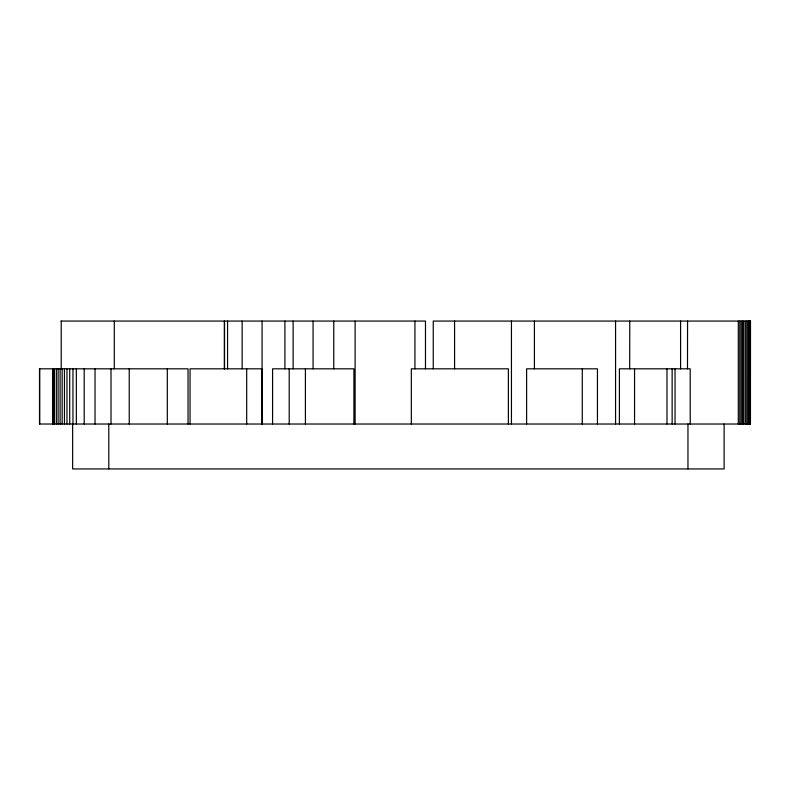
<?xml version="1.0" encoding="UTF-8"?>
<svg xmlns="http://www.w3.org/2000/svg" width="790" height="790" viewBox="0 0 790 790"><rect width="100%" height="100%" fill="white"/><g stroke="black" fill="none" stroke-linecap="round" stroke-linejoin="round"><path stroke-width="1.19" d="M60.988 321.066L425.484 321.066L425.484 368.861M750.303 321.066L750.411 424.023M750.174 321.066L750.174 424.023M750.056 321.066L750.056 424.023M749.7 321.066L749.7 424.023M749.246 321.066L749.246 424.023M748.693 321.066L748.693 424.023M748.051 321.066L748.051 424.023M746.777 321.066L746.777 424.023M745.335 321.066L745.335 424.023M743.726 321.066L743.726 424.023M742.511 321.066L742.511 424.023M741.188 321.066L741.188 424.023M739.786 321.066L739.786 424.023M738.294 321.066L738.294 424.023M724.114 424.023L724.114 468.934L72.641 468.934L72.641 424.023M690.213 424.023L690.213 368.821L619.39 368.821L619.39 424.023M687.962 424.023L687.962 468.934M687.567 321.066L687.488 368.861M680.585 321.066L680.585 368.861M675.045 368.821L675.045 424.023M672.142 368.821L672.142 424.023M666.977 368.821L666.977 424.023M634.548 368.821L634.548 424.023M629.768 321.066L629.689 368.861M615.568 321.066L615.568 424.023M597.447 424.023L597.447 368.821L526.614 368.821L526.614 424.023M582.279 368.821L582.279 424.023M534.415 321.066L534.415 368.861M511.446 321.066L511.446 424.023M508.385 424.023L508.385 368.821L411.333 368.821L411.333 424.023M454.576 321.066L454.576 368.861M433.246 368.861L433.246 321.066L750.5 321.066L750.451 424.023L39.5 424.023L39.5 368.821L188.04 368.821L188.04 424.023M414.938 321.066L414.938 368.861M355.115 321.066L355.115 424.023M353.9 424.023L353.9 368.821L272.58 368.821L272.58 424.023M333.775 321.066L333.775 368.861M313.067 321.066L313.067 368.861M305.414 368.821L305.414 424.023M293.12 321.066L293.12 368.861M289.199 368.821L289.199 424.023M284.913 321.066L284.913 368.861M262.092 321.066L262.092 424.023M261.776 424.023L261.776 368.821L190.054 368.821L190.054 424.023M246.687 368.821L246.687 424.023M242.155 321.066L242.155 368.861M227.569 321.066L227.569 368.861M224.538 321.066L224.538 368.861M224.38 321.066L224.38 368.861M167.312 368.821L167.312 424.023M129.234 368.821L129.234 424.023M114.293 321.066L114.293 368.861M111.005 368.821L111.005 424.023M108.793 424.023L108.793 468.934M95.027 368.821L95.027 424.023M84.194 368.821L84.194 424.023M76.334 368.821L76.334 424.023M72.957 368.821L72.957 424.023M69.718 368.821L69.718 424.023M66.972 368.821L66.972 424.023M64.444 368.821L64.444 424.023M62.153 368.821L62.153 424.023M61.225 321.066L61.225 368.861M60.119 368.821L60.119 424.023M58.114 368.821L58.114 424.023M56.337 368.821L56.337 424.023M54.421 368.821L54.421 424.023M53.858 368.821L53.858 424.023M53.424 368.821L53.424 424.023M53.118 368.821L53.108 424.023M52.91 368.821L52.91 424.023M52.733 368.821L52.733 424.023M52.604 368.821L52.604 424.023M39.678 368.821L39.678 424.023"/></g></svg>
